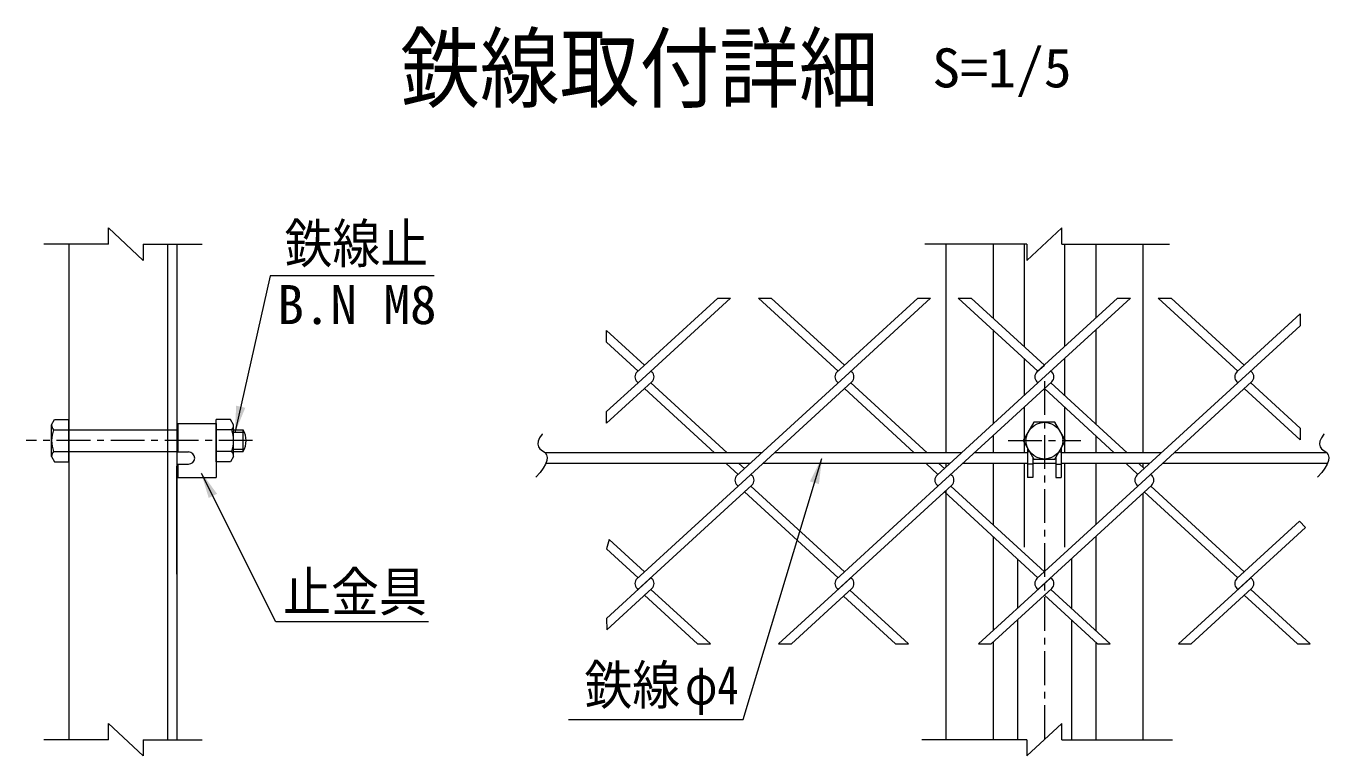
# Model space of a CAD drawing. Units: millimetres, scale not verified, with parts at other scales. Extents: x -4455 to 4455, y -3150 to 3150.
# Drawn here: x 1085 to 2531, y 377 to 1187 of the extents above; entities that cross this region are included whole.
import ezdxf
from ezdxf.enums import TextEntityAlignment as Align

# ---------------------------------------------------------------- set-up
doc = ezdxf.new("R2010")
doc.units = ezdxf.units.MM
doc.header["$LTSCALE"] = 30
doc.linetypes.add('DASHED', pattern=[7.5, 6, -1.5])
doc.linetypes.add('USER1', pattern=[2, 1.25, -0.25, 0.25, -0.25])
doc.layers.add('0-4_7詳細', color=7, linetype='Continuous', lineweight=18)
doc.styles.add('ＭＳ ゴシック', font='')
doc.styles.get('ＭＳ ゴシック').set_extended_font_data('MS Gothic')

msp = doc.modelspace()

# ---------------------------------------------------------------- linework, layer by layer
at = {"layer": '0-4_7詳細', "color": 4}
for p, q in [((1214.8, 926.91), (1176.03, 962.91)), ((1176.03, 944.91), (1176.03, 962.91)), ((2196.04, 926.91), (2234.82, 962.91)), ((2234.82, 944.91), (2234.82, 962.91)), ((1176.03, 944.91), (1104.46, 944.91)), ((1214.8, 944.91), (1214.8, 926.91)), ((1214.8, 944.91), (1280.07, 944.91)), ((2196.04, 944.91), (2082.88, 944.91)), ((2196.04, 944.91), (2196.04, 926.91)), ((2234.82, 944.91), (2354.39, 944.91)), ((1176.03, 394.6), (1176.03, 412.6)), ((1214.8, 376.6), (1176.03, 412.6)), ((2196.04, 376.6), (2234.82, 412.6)), ((2234.82, 394.6), (2234.82, 412.6)), ((1176.03, 394.6), (1104.46, 394.6)), ((1214.8, 394.6), (1280.07, 394.6)), ((1214.8, 394.6), (1214.8, 376.6)), ((2196.04, 394.6), (2079.23, 394.6)), ((2196.04, 394.6), (2196.04, 376.6)), ((2234.82, 394.6), (2357.63, 394.6))]:
    msp.add_line(p, q, dxfattribs=at)
at = {"layer": '0-4_7詳細', "lineweight": 9}
for p, q in [((1132.23, 944.91), (1132.23, 394.6)), ((1241.73, 944.91), (1241.73, 394.6)), ((1252.23, 944.91), (1252.23, 394.6)), ((2105.93, 944.91), (2105.93, 713.36)), ((2158.43, 944.91), (2158.43, 862.75)), ((2192.93, 944.91), (2192.93, 831.13)), ((2237.93, 944.91), (2237.93, 831.13)), ((2272.43, 944.91), (2272.43, 862.75)), ((2324.93, 944.91), (2324.93, 713.36)), ((2158.43, 849.73), (2158.43, 745.26)), ((2272.43, 849.73), (2272.43, 745.26)), ((2192.93, 818.11), (2192.93, 776.88)), ((2207.25, 803.02), (2215.43, 810.52)), ((2237.93, 818.11), (2237.93, 776.88)), ((2207.25, 791.96), (2208.33, 790.98)), ((2192.93, 763.86), (2192.93, 713.36)), ((2237.93, 763.86), (2237.93, 713.36)), ((1113.03, 744.47), (1116.35, 750.23)), ((1113.03, 708.95), (1113.03, 744.47)), ((1115.09, 738.71), (1132.23, 738.71)), ((1116.35, 750.23), (1132.23, 750.23)), ((1132.23, 703.19), (1132.23, 750.23)), ((1253.25, 745.67), (1253.25, 714.17)), ((1295.85, 703.19), (1295.85, 750.23)), ((1312.99, 738.71), (1295.85, 738.71)), ((1315.05, 708.95), (1315.05, 744.47)), ((1315.05, 738.71), (1325.71, 738.71)), ((1325.71, 714.71), (1325.71, 738.71)), ((2158.43, 732.24), (2158.43, 713.36)), ((2272.43, 732.24), (2272.43, 713.36)), ((1115.09, 714.71), (1132.23, 714.71)), ((1253.25, 714.17), (1265.1, 714.17)), ((1312.99, 714.71), (1295.85, 714.71)), ((1315.05, 714.71), (1325.71, 714.71)), ((1901.58, 713.36), (1661.02, 713.36)), ((2123.61, 713.36), (1915.79, 713.36)), ((2196.68, 713.36), (2137.82, 713.36)), ((2196.68, 718.45), (2196.68, 685.67)), ((2199.15, 714.17), (2196.68, 714.17)), ((2231.71, 714.17), (2234.18, 714.17)), ((2234.18, 718.45), (2234.18, 685.67)), ((2345.64, 713.36), (2234.18, 713.36)), ((2529.11, 713.36), (2359.85, 713.36)), ((1252.23, 578.36), (1252.23, 698.36)), ((1253.25, 700.67), (1265.1, 700.67)), ((1253.25, 700.67), (1253.25, 685.67)), ((1311.72, 703.19), (1295.85, 703.19)), ((1315.05, 708.95), (1311.72, 703.19)), ((1888.48, 701.36), (1661.75, 701.36)), ((2110.51, 701.36), (1902.69, 701.36)), ((2105.93, 701.36), (2105.93, 697.16)), ((2196.68, 701.36), (2124.72, 701.36)), ((2158.43, 701.36), (2158.43, 633.25)), ((2192.93, 701.36), (2192.93, 608.51)), ((2202.68, 700.67), (2196.68, 700.67)), ((2202.68, 708.05), (2202.68, 685.67)), ((2228.18, 701.36), (2202.68, 701.36)), ((2228.18, 700.67), (2234.18, 700.67)), ((2332.54, 701.36), (2234.18, 701.36)), ((2237.93, 701.36), (2237.93, 608.51)), ((2272.43, 701.36), (2272.43, 633.25)), ((2324.93, 701.36), (2324.93, 697.16)), ((2529.84, 701.36), (2346.75, 701.36)), ((1253.25, 685.67), (1295.85, 685.67)), ((2111.52, 689.26), (2112.59, 688.28)), ((2111.52, 689.26), (2112.59, 688.28)), ((2202.68, 685.67), (2196.68, 685.67)), ((2333.55, 689.26), (2334.62, 688.28)), ((2333.55, 689.26), (2334.62, 688.28)), ((2105.93, 671.11), (2105.93, 394.6)), ((2324.93, 668.34), (2324.93, 394.6)), ((2158.43, 620.23), (2158.43, 515.77)), ((2272.43, 620.23), (2272.43, 515.77)), ((2185.43, 595.49), (2185.43, 540.51)), ((2245.43, 595.49), (2245.43, 540.51)), ((2185.43, 527.49), (2185.43, 394.6)), ((2245.43, 527.49), (2245.43, 394.6)), ((2158.43, 502.75), (2158.43, 394.6)), ((2272.43, 502.75), (2272.43, 394.6))]:
    msp.add_line(p, q, dxfattribs=at)
at = {"layer": '0-4_7詳細', "color": 3}
for p, q in [((1762.13, 802.04), (1852.74, 885.07)), ((1764.27, 790.98), (1866.95, 885.07)), ((1852.74, 885.07), (1866.95, 885.07)), ((1897.83, 885.07), (1986.3, 804.01)), ((1897.83, 885.07), (1912.04, 885.07)), ((1912.04, 885.07), (1993.4, 810.52)), ((1984.16, 802.04), (2074.77, 885.07)), ((1985.23, 790), (2088.98, 885.07)), ((2074.77, 885.07), (2088.98, 885.07)), ((2119.85, 885.07), (2208.33, 804.01)), ((2119.85, 885.07), (2134.06, 885.07)), ((2134.06, 885.07), (2215.43, 810.52)), ((2207.25, 803.02), (2296.8, 885.07)), ((2208.33, 790.98), (2311.01, 885.07)), ((2296.8, 885.07), (2311.01, 885.07)), ((2341.88, 885.07), (2430.35, 804.01)), ((2341.88, 885.07), (2356.09, 885.07)), ((2356.09, 885.07), (2437.46, 810.52)), ((2429.28, 803.02), (2499.57, 867.43)), ((2430.35, 790.98), (2499.57, 854.41)), ((2499.57, 867.43), (2499.57, 854.41)), ((1729.34, 849.03), (1771.37, 810.52)), ((1729.34, 836.01), (1729.34, 849.03)), ((1729.34, 836.01), (1764.27, 804.01)), ((1778.48, 804.01), (1779.55, 803.02)), ((1778.48, 804.01), (1779.55, 803.02)), ((2000.51, 804.01), (2001.58, 803.02)), ((2000.51, 804.01), (2001.58, 803.02)), ((2222.54, 804.01), (2223.61, 803.02)), ((2222.54, 804.01), (2223.61, 803.02)), ((2444.56, 804.01), (2445.63, 803.02)), ((2444.56, 804.01), (2445.63, 803.02)), ((2444.56, 804.01), (2445.63, 803.02)), ((2444.56, 804.01), (2445.63, 803.02)), ((1729.34, 758.98), (1764.27, 790.98)), ((1729.34, 745.96), (1771.37, 784.47)), ((1762.83, 792.3), (1764.27, 790.98)), ((1762.83, 792.3), (1764.27, 790.98)), ((1763.2, 791.96), (1764.27, 790.98)), ((1763.2, 791.96), (1764.27, 790.98)), ((1771.37, 784.47), (1779.55, 791.97)), ((1771.37, 784.47), (1848.99, 713.36)), ((1778.48, 790.98), (1863.2, 713.36)), ((1873.14, 687.3), (1985.23, 790)), ((1875.28, 676.24), (2001.58, 791.97)), ((1985.23, 791.96), (1986.3, 790.98)), ((1993.4, 784.47), (2071.01, 713.36)), ((2000.51, 790.98), (2085.22, 713.36)), ((2096.24, 688.28), (2208.33, 790.98)), ((2215.43, 784.47), (2293.04, 713.36)), ((2222.54, 790.98), (2307.25, 713.36)), ((2318.27, 688.28), (2430.35, 790.98)), ((2319.34, 676.24), (2445.63, 791.97)), ((2429.28, 791.96), (2430.35, 790.98)), ((2437.46, 784.47), (2499.57, 727.56)), ((2444.56, 790.98), (2499.57, 740.58)), ((1729.34, 745.96), (1729.34, 758.98)), ((2499.57, 740.58), (2499.57, 727.56)), ((1862.08, 701.36), (1875.28, 689.26)), ((1876.29, 701.36), (1882.39, 695.77)), ((2084.11, 701.36), (2097.31, 689.26)), ((2098.32, 701.36), (2104.42, 695.77)), ((2306.14, 701.36), (2319.34, 689.26)), ((2318.27, 688.28), (2326.44, 695.77)), ((2320.35, 701.36), (2326.44, 695.77)), ((1889.49, 689.26), (1890.56, 688.28)), ((1889.49, 689.26), (1890.56, 688.28)), ((1762.13, 572.55), (1875.28, 676.24)), ((1763.2, 560.51), (1890.56, 677.22)), ((1873.85, 677.56), (1875.28, 676.24)), ((1874.21, 677.22), (1875.28, 676.24)), ((1874.21, 677.22), (1875.28, 676.24)), ((1882.39, 669.73), (1890.56, 677.22)), ((1882.39, 669.73), (1986.3, 574.51)), ((1889.49, 676.24), (1993.4, 581.02)), ((1984.16, 572.55), (2097.31, 676.24)), ((1985.23, 560.51), (2112.59, 677.22)), ((2104.42, 669.73), (2208.33, 574.51)), ((2111.52, 676.24), (2215.43, 581.02)), ((2207.25, 573.53), (2319.34, 676.24)), ((2208.33, 561.49), (2334.62, 677.22)), ((2318.27, 677.22), (2319.34, 676.24)), ((2326.44, 669.73), (2430.35, 574.51)), ((2333.55, 676.24), (2437.46, 581.02)), ((2429.28, 573.53), (2498.8, 637.23)), ((2498.8, 637.23), (2505.33, 630.2)), ((2430.35, 561.49), (2505.33, 630.2)), ((1732.09, 617.02), (1729.34, 606.51)), ((1732.09, 617.02), (1771.37, 581.02)), ((1729.34, 606.51), (1764.27, 574.51)), ((2429.28, 573.53), (2437.46, 581.02)), ((1729.17, 529.32), (1778.48, 574.51)), ((1778.48, 574.51), (1779.55, 573.53)), ((1778.48, 574.51), (1779.55, 573.53)), ((1920.27, 500.99), (2000.51, 574.51)), ((2000.51, 574.51), (2001.58, 573.53)), ((2000.51, 574.51), (2001.58, 573.53)), ((2142.3, 500.99), (2222.54, 574.51)), ((2222.54, 574.51), (2223.61, 573.53)), ((2222.54, 574.51), (2223.61, 573.53)), ((2364.33, 500.99), (2444.56, 574.51)), ((2444.56, 574.51), (2445.63, 573.53)), ((2444.56, 574.51), (2445.63, 573.53)), ((1729.39, 516.51), (1779.55, 562.47)), ((1763.2, 562.47), (1764.27, 561.49)), ((1763.2, 562.47), (1764.27, 561.49)), ((1771.37, 554.98), (1779.55, 562.47)), ((1771.37, 554.98), (1830.29, 500.99)), ((1778.48, 561.49), (1844.5, 500.99)), ((1934.48, 500.99), (2001.58, 562.47)), ((1985.23, 562.47), (1986.3, 561.49)), ((1985.23, 562.47), (1986.3, 561.49)), ((1992.33, 554), (2050.18, 500.99)), ((1993.4, 554.98), (2001.58, 562.47)), ((1999.44, 560.51), (2064.39, 500.99)), ((2156.51, 500.99), (2223.61, 562.47)), ((2207.25, 562.47), (2208.33, 561.49)), ((2215.43, 554.98), (2274.35, 500.99)), ((2222.54, 561.49), (2288.56, 500.99)), ((2378.54, 500.99), (2445.63, 562.47)), ((2429.28, 562.47), (2430.35, 561.49)), ((2437.46, 554.98), (2496.38, 500.99)), ((2444.56, 561.49), (2510.59, 500.99)), ((1729.17, 529.32), (1729.39, 516.51)), ((1830.29, 500.99), (1844.5, 500.99)), ((1920.27, 500.99), (1934.48, 500.99)), ((2050.18, 500.99), (2064.39, 500.99)), ((2142.3, 500.99), (2156.51, 500.99)), ((2274.35, 500.99), (2288.56, 500.99)), ((2364.33, 500.99), (2378.54, 500.99)), ((2496.38, 500.99), (2510.59, 500.99))]:
    msp.add_line(p, q, dxfattribs=at)
at = {"layer": '0-4_7詳細', "color": 1, "linetype": 'USER1'}
for p, q in [((2215.43, 792.86), (2215.43, 394.6)), ((1336.1, 726.71), (1084.61, 726.71)), ((2175.13, 726.71), (2255.78, 726.71))]:
    msp.add_line(p, q, dxfattribs=at)
at = {"layer": '0-4_7詳細', "color": 3, "linetype": 'DASHED'}
for p, q in [((1132.23, 738.71), (1253.25, 738.71)), ((1132.23, 714.71), (1253.25, 714.71))]:
    msp.add_line(p, q, dxfattribs=at)
at = {"layer": '0-4_7詳細', "color": 1}
for p, q in [((1315.05, 736.31), (1326.92, 736.31)), ((1315.05, 717.11), (1326.92, 717.11))]:
    msp.add_line(p, q, dxfattribs=at)
at = {"layer": '0-4_7詳細', "lineweight": 9}
for points in [[(1537.9, 909.57), (1355.55, 909.57), (1316.89, 737.07)], [(1253.25, 745.67), (1295.85, 745.67), (1295.85, 685.67)], [(1315.05, 744.47), (1311.72, 750.23), (1295.85, 750.23)], [(1657.95, 734.45), (1657.63, 734.06), (1654.97, 729.86), (1653.41, 726.1), (1652.94, 722.79), (1653.56, 719.91), (1655.28, 717.48), (1658.1, 715.49), (1660.93, 713.48), (1662.68, 711), (1663.36, 708.05), (1662.97, 704.61), (1661.5, 700.71), (1658.96, 696.32), (1655.35, 691.47), (1650.66, 686.13)], [(2526.04, 734.45), (2525.73, 734.06), (2523.07, 729.86), (2521.5, 726.1), (2521.03, 722.79), (2521.65, 719.91), (2523.38, 717.48), (2526.19, 715.49), (2529.02, 713.48), (2530.78, 711), (2531.46, 708.05), (2531.06, 704.61), (2529.6, 700.71), (2527.06, 696.32), (2523.44, 691.47), (2518.75, 686.13)], [(1113.03, 708.95), (1116.35, 703.19), (1132.23, 703.19)], [(2228.18, 708.05), (2228.18, 685.67), (2234.18, 685.67)], [(1531.48, 525.52), (1362.07, 525.52), (1279.56, 690.37)]]:
    msp.add_lwpolyline(points, dxfattribs=at)
at = {"layer": '0-4_7詳細', "color": 3}
msp.add_lwpolyline([(2096.24, 677.22), (2097.31, 676.24), (2223.61, 791.97)], dxfattribs=at)
msp.add_lwpolyline([(2238.95, 726.71), (2227.19, 747.08), (2203.67, 747.08), (2191.91, 726.71), (2203.67, 706.34), (2227.19, 706.34)], close=True, dxfattribs=at)
at = {"layer": '0-4_7詳細', "color": 1}
msp.add_lwpolyline([(1686.98, 417.14), (1880.88, 417.14), (1968.15, 706.79)], dxfattribs=at)
at = {"layer": '0-4_7詳細', "color": 3}
msp.add_circle((2215.43, 726.71), 20.4, dxfattribs=at)
for centre, start, end in [((1768.27, 797.49), 132.5, 227.5), ((1774.48, 797.49), 312.5, 47.5), ((1990.29, 797.49), 132.5, 227.5), ((1996.51, 797.49), 312.5, 47.5), ((2212.32, 797.49), 132.5, 227.5), ((2218.54, 797.49), 312.5, 47.5), ((2434.35, 797.49), 132.5, 227.5), ((2440.57, 797.49), 312.5, 47.5), ((1879.28, 682.75), 132.5, 227.5), ((1885.5, 682.75), 312.5, 47.5), ((2101.31, 682.75), 132.5, 227.5), ((2107.52, 682.75), 312.5, 47.5), ((2323.34, 682.75), 132.5, 227.5), ((2329.55, 682.75), 312.5, 47.5), ((1768.27, 568), 132.5, 227.5), ((1774.48, 568), 312.5, 47.5), ((1990.29, 568), 132.5, 227.5), ((1996.51, 568), 312.5, 47.5), ((2212.32, 568), 132.5, 227.5), ((2218.54, 568), 312.5, 47.5), ((2434.35, 568), 132.5, 227.5), ((2440.57, 568), 312.5, 47.5)]:
    msp.add_arc(centre, 7.5, start, end, dxfattribs=at)
at = {"layer": '0-4_7詳細', "lineweight": 9}
for centre, radius, start, end in [((1122.11, 744.47), 9.09, 180, 219.3382), ((1149.03, 726.71), 36, 160.52878, 199.47122), ((1305.96, 744.47), 9.09, 320.6618, 0), ((1279.05, 726.71), 36, 340.52878, 19.47122), ((1304.92, 726.71), 24, 330, 30), ((1122.11, 708.95), 9.09, 140.6618, 180), ((1265.1, 707.42), 6.75, 270, 90), ((1305.96, 708.95), 9.09, 0, 39.3382)]:
    msp.add_arc(centre, radius, start, end, dxfattribs=at)
at = {"layer": '0-4_7詳細'}
for points in [[(1316.46, 735.12), (1317.93, 765.53), (1328.1, 763.25)], [(1278.66, 692.16), (1296.75, 667.66), (1287.43, 663)]]:
    msp.add_solid(points, dxfattribs=at)
at = {"layer": '0-4_7詳細', "color": 1}
msp.add_solid([(1968.73, 708.7), (1965.06, 678.47), (1955.09, 681.48)], dxfattribs=at)

# ---------------------------------------------------------------- texts
at = {"layer": '0-4_7詳細', "style": 'ＭＳ ゴシック', "width": 0.9}
msp.add_text('鉄線取付詳細', height=72.14, dxfattribs=at).set_placement((1500.1, 1082.63), align=Align.BOTTOM_LEFT)
at = {"layer": '0-4_7詳細', "color": 3, "style": 'ＭＳ ゴシック'}
for s, width, p in [('S=1/5', 1.05, (2090.97, 1106.02)), ('鉄線止', 0.9, (1371.63, 911.02)), ('止金具', 0.9, (1370.11, 524.23)), ('鉄線', 0.9, (1704.66, 420.73)), ('φ4', 0.8, (1816.44, 420.73))]:
    msp.add_text(s, height=43.33, dxfattribs=dict(at, width=width)).set_placement(p, align=Align.BOTTOM_LEFT)
msp.add_text('B.N M8', height=43.33, dxfattribs=at).set_placement((1363.64, 843.16), align=Align.BOTTOM_LEFT)

doc.saveas('drawing.dxf')
